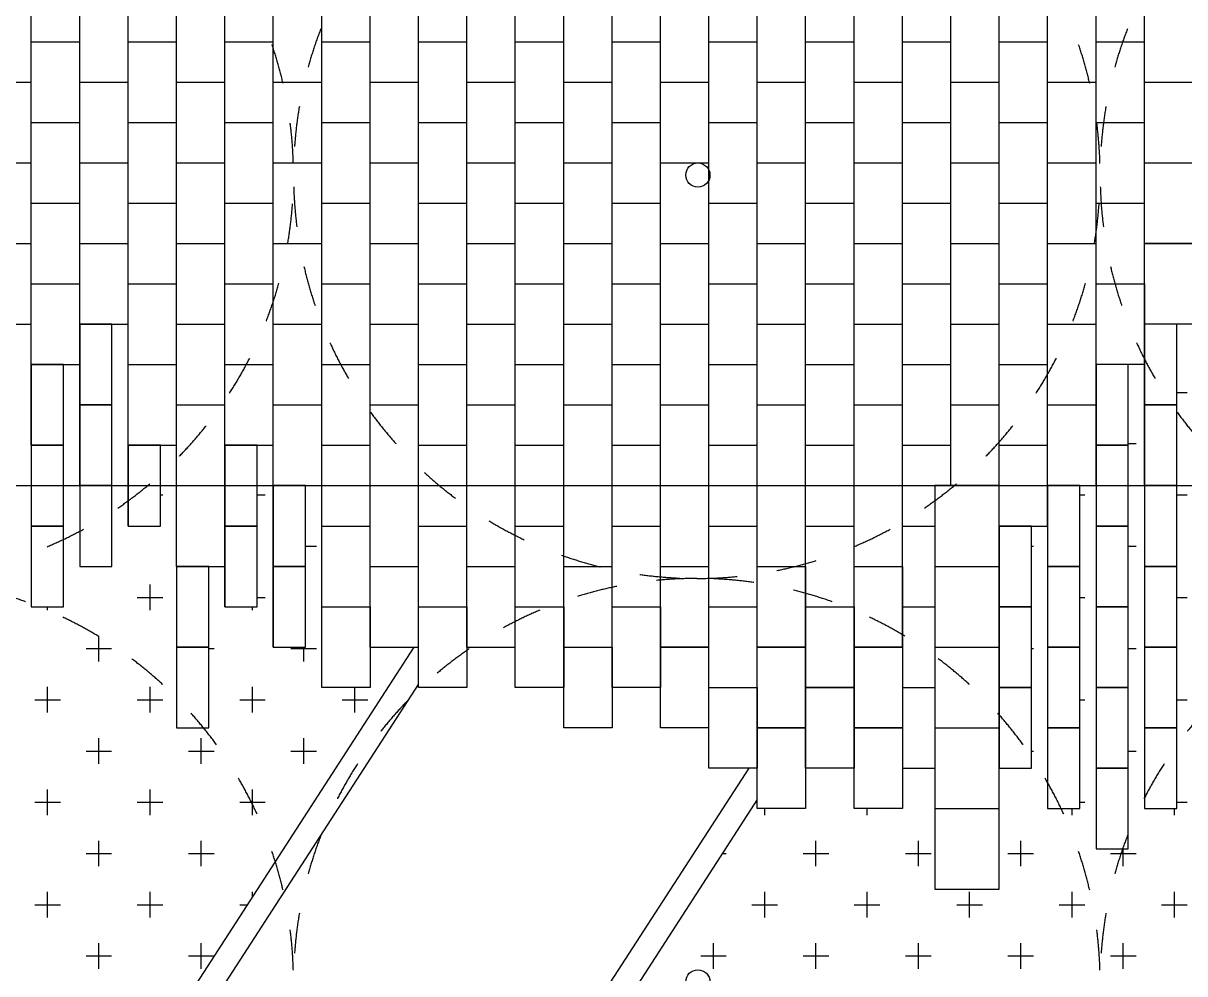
# Model space of a CAD drawing. Header units: millimetres. Extents: x -58335 to 291665, y -66693 to 213307.
# Drawn here: x 189304 to 196504, y 32955 to 38846 of the extents above; entities that cross this region are included whole.
import ezdxf

# ---------------------------------------------------------------- set-up
doc = ezdxf.new("R2010")
doc.units = ezdxf.units.MM
doc.header["$LTSCALE"] = 1000
doc.linetypes.add('X-SITE$0$Dashed', pattern=[10, 5, -5])
for name, color, linetype in [('X-SITE$0$-MY-계획선', 253, 'Continuous'), ('X-SITE$0$-MY-녹지', 254, 'Continuous'), ('X-SITE$0$-MY-보조선', 253, 'Continuous'), ('X-SITE$0$-MY-포장선', 254, 'Continuous')]:
    doc.layers.add(name, color=color, linetype=linetype)
doc.layers.add('X-SITE$0$1. 지열-천공', color=1, linetype='Continuous', plot=False)
doc.layers.add('X-SITE$0$NOPLOT', color=193, linetype='Continuous', plot=False)
pattern_1 = [(0, (-29382.5, 14650.24), (317.5, 317.5), [158.75, -476.25]), (90, (-29303.13, 14570.87), (-317.5, 317.5), [158.75, -476.25])]

# ---------------------------------------------------------------- blocks, each defined once
blk = doc.blocks.new('X-SITE$0$A$C79eb7408')
blk.add_lwpolyline([(-150, 0), (150, 0), (150, 500), (-150, 500)], close=True)
blk = doc.blocks.new('X-SITE$0$A$Cf6841d34')
blk.add_lwpolyline([(100, 0), (-100, 0), (-100, 500), (100, 500)], close=True)
blk = doc.blocks.new('X-SITE$0$240910_L-1F')
at = {"layer": 'X-SITE$0$-MY-녹지'}
h = blk.add_hatch(dxfattribs=at)
h.set_pattern_fill('CROSS', color=256, scale=50, style=2)
h.set_pattern_definition(pattern_1)
h.paths.add_polyline_path([(161371.1, 50880.3), (161371.1, 49880.3), (161171.1, 49880.3), (161171.1, 50130.3), (161071.1, 50130.3), (161071.1, 49130.3), (160871.1, 49130.3), (160871.1, 50880.3), (160771.1, 50880.3), (160771.1, 50380.3), (160571.1, 50380.3), (160571.1, 51630.3), (160471.1, 51630.3), (160471.1, 50130.3), (160271.1, 50130.3), (160271.1, 51380.3), (160171.1, 51380.3), (160171.1, 49880.3), (159971.1, 49880.3), (159971.1, 51630.3), (159871.1, 51630.3), (159871.1, 49130.3), (159671.1, 49130.3), (159671.1, 51380.3), (159571.1, 51380.3), (159571.1, 48880.3), (159371.1, 48880.3), (159371.1, 50630.3), (159271.1, 50630.3), (159271.1, 49630.3), (159071.1, 49630.3), (159071.1, 51380.3), (158971.1, 51380.3), (158971.1, 49380.3), (158771.1, 49380.3), (158771.1, 51130.3), (158671.1, 51130.3), (158671.1, 49630.3), (158471.1, 49630.3), (158471.1, 51380.3), (158371.1, 51380.3), (158371.1, 49880.3), (158171.1, 49880.3), (158171.1, 51630.3), (158071.1, 51630.3), (158071.1, 49130.3), (157871.1, 49130.3), (157871.1, 51380.3), (157771.1, 51380.3), (157771.1, 49880.3), (157571.1, 49880.3), (157571.1, 51130.3), (157471.1, 51130.3), (157471.1, 49630.3), (157271.1, 49630.3), (157271.1, 51880.3), (157171.1, 51880.3), (157171.1, 49880.3), (156971.1, 49880.3), (156971.1, 51130.3), (156871.1, 51130.3), (156871.1, 50130.3), (156671.1, 50130.3), (156671.1, 51380.3), (156571.1, 51380.3), (156571.1, 49880.3), (156371.1, 49880.3), (156371.1, 51130.3), (156271.1, 51130.3), (156271.1, 49630.3), (156071.1, 49630.3), (156071.1, 43155.3), (158150.9, 43155.3), (162071.1, 49209.9), (162071.1, 49380.3), (161771.1, 49380.3), (161771.1, 50630.3), (161671.1, 50630.3), (161671.1, 49630.3), (161471.1, 49630.3), (161471.1, 50880.3)])
h = blk.add_hatch(dxfattribs=at)
h.set_pattern_fill('CROSS', color=256, scale=50, style=2)
h.set_pattern_definition(pattern_1)
h.paths.add_polyline_path([(161371.1, 50880.3), (161371.1, 49880.3), (161171.1, 49880.3), (161171.1, 50130.3), (161071.1, 50130.3), (161071.1, 49130.3), (160871.1, 49130.3), (160871.1, 50880.3), (160771.1, 50880.3), (160771.1, 50380.3), (160571.1, 50380.3), (160571.1, 51630.3), (160471.1, 51630.3), (160471.1, 50130.3), (160271.1, 50130.3), (160271.1, 51380.3), (160171.1, 51380.3), (160171.1, 49880.3), (159971.1, 49880.3), (159971.1, 51630.3), (159871.1, 51630.3), (159871.1, 49130.3), (159671.1, 49130.3), (159671.1, 51380.3), (159571.1, 51380.3), (159571.1, 48880.3), (159371.1, 48880.3), (159371.1, 50630.3), (159271.1, 50630.3), (159271.1, 49630.3), (159071.1, 49630.3), (159071.1, 51380.3), (158971.1, 51380.3), (158971.1, 49380.3), (158771.1, 49380.3), (158771.1, 51130.3), (158671.1, 51130.3), (158671.1, 49630.3), (158471.1, 49630.3), (158471.1, 51380.3), (158371.1, 51380.3), (158371.1, 49880.3), (158171.1, 49880.3), (158171.1, 51630.3), (158071.1, 51630.3), (158071.1, 49130.3), (157871.1, 49130.3), (157871.1, 51380.3), (157771.1, 51380.3), (157771.1, 49880.3), (157571.1, 49880.3), (157571.1, 51130.3), (157471.1, 51130.3), (157471.1, 49630.3), (157271.1, 49630.3), (157271.1, 51880.3), (157171.1, 51880.3), (157171.1, 49880.3), (156971.1, 49880.3), (156971.1, 51130.3), (156871.1, 51130.3), (156871.1, 50130.3), (156671.1, 50130.3), (156671.1, 51380.3), (156571.1, 51380.3), (156571.1, 49880.3), (156371.1, 49880.3), (156371.1, 51130.3), (156271.1, 51130.3), (156271.1, 49630.3), (156071.1, 49630.3), (156071.1, 43155.3), (158150.9, 43155.3), (162071.1, 49209.9), (162071.1, 49380.3), (161771.1, 49380.3), (161771.1, 50630.3), (161671.1, 50630.3), (161671.1, 49630.3), (161471.1, 49630.3), (161471.1, 50880.3)])
h = blk.add_hatch(dxfattribs=at)
h.set_pattern_fill('CROSS', color=256, scale=50, style=2)
h.set_pattern_definition(pattern_1)
h.paths.add_polyline_path([(165971.1, 48130.3), (165871.1, 48130.3), (165871.1, 43155.3), (172500, 43155.3), (172500, 49130.3), (172271.1, 49130.3), (172271.1, 50380.3), (172171.1, 50380.3), (172171.1, 49380.3), (171971.1, 49380.3), (171971.1, 50630.3), (171871.1, 50630.3), (171871.1, 49630.3), (171671.1, 49630.3), (171671.1, 50880.3), (171571.1, 50880.3), (171571.1, 48880.3), (171371.1, 48880.3), (171371.1, 51130.3), (171271.1, 51130.3), (171271.1, 48630.3), (171071.1, 48630.3), (171071.1, 50880.3), (170971.1, 50880.3), (170971.1, 48880.3), (170771.1, 48880.3), (170771.1, 51130.3), (170671.1, 51130.3), (170671.1, 49630.3), (170471.1, 49630.3), (170471.1, 50880.3), (170371.1, 50880.3), (170371.1, 47880.3), (170171.1, 47880.3), (170171.1, 50630.3), (170071.1, 50630.3), (170071.1, 47630.3), (169871.1, 47630.3), (169871.1, 50380.3), (169771.1, 50380.3), (169771.1, 48380.3), (169571.1, 48380.3), (169571.1, 50630.3), (169471.1, 50630.3), (169471.1, 48630.3), (169271.1, 48630.3), (169271.1, 50380.3), (169171.1, 50380.3), (169171.1, 48880.3), (168971.1, 48880.3), (168971.1, 50130.3), (168871.1, 50130.3), (168871.1, 48130.3), (168671.1, 48130.3), (168671.1, 50880.3), (168571.1, 50880.3), (168571.1, 48380.3), (168371.1, 48380.3), (168371.1, 51130.3), (168271.1, 51130.3), (168271.1, 49130.3), (168071.1, 49130.3), (168071.1, 51380.3), (167971.1, 51380.3), (167971.1, 48380.3), (167771.1, 48380.3), (167771.1, 51630.3), (167671.1, 51630.3), (167671.1, 48130.3), (167471.1, 48130.3), (167471.1, 51380.3), (167371.1, 51380.3), (167371.1, 49380.3), (167171.1, 49380.3), (167171.1, 51630.3), (167071.1, 51630.3), (167071.1, 48630.3), (166871.1, 48630.3), (166871.1, 51380.3), (166771.1, 51380.3), (166771.1, 48380.3), (166571.1, 48380.3), (166571.1, 50630.3), (166471.1, 50630.3), (166471.1, 48630.3), (166271.1, 48630.3), (166271.1, 50380.3), (166171.1, 50380.3), (166171.1, 48880.3), (165971.1, 48880.3)])
h = blk.add_hatch(dxfattribs=at)
h.set_pattern_fill('CROSS', color=256, scale=50, style=2)
h.set_pattern_definition(pattern_1)
h.paths.add_polyline_path([(165971.1, 48130.3), (165871.1, 48130.3), (165871.1, 43155.3), (172500, 43155.3), (172500, 49130.3), (172271.1, 49130.3), (172271.1, 50380.3), (172171.1, 50380.3), (172171.1, 49380.3), (171971.1, 49380.3), (171971.1, 50630.3), (171871.1, 50630.3), (171871.1, 49630.3), (171671.1, 49630.3), (171671.1, 50880.3), (171571.1, 50880.3), (171571.1, 48880.3), (171371.1, 48880.3), (171371.1, 51130.3), (171271.1, 51130.3), (171271.1, 48630.3), (171071.1, 48630.3), (171071.1, 50880.3), (170971.1, 50880.3), (170971.1, 48880.3), (170771.1, 48880.3), (170771.1, 51130.3), (170671.1, 51130.3), (170671.1, 49630.3), (170471.1, 49630.3), (170471.1, 50880.3), (170371.1, 50880.3), (170371.1, 47880.3), (170171.1, 47880.3), (170171.1, 50630.3), (170071.1, 50630.3), (170071.1, 47630.3), (169871.1, 47630.3), (169871.1, 50380.3), (169771.1, 50380.3), (169771.1, 48380.3), (169571.1, 48380.3), (169571.1, 50630.3), (169471.1, 50630.3), (169471.1, 48630.3), (169271.1, 48630.3), (169271.1, 50380.3), (169171.1, 50380.3), (169171.1, 48880.3), (168971.1, 48880.3), (168971.1, 50130.3), (168871.1, 50130.3), (168871.1, 48130.3), (168671.1, 48130.3), (168671.1, 50880.3), (168571.1, 50880.3), (168571.1, 48380.3), (168371.1, 48380.3), (168371.1, 51130.3), (168271.1, 51130.3), (168271.1, 49130.3), (168071.1, 49130.3), (168071.1, 51380.3), (167971.1, 51380.3), (167971.1, 48380.3), (167771.1, 48380.3), (167771.1, 51630.3), (167671.1, 51630.3), (167671.1, 48130.3), (167471.1, 48130.3), (167471.1, 51380.3), (167371.1, 51380.3), (167371.1, 49380.3), (167171.1, 49380.3), (167171.1, 51630.3), (167071.1, 51630.3), (167071.1, 48630.3), (166871.1, 48630.3), (166871.1, 51380.3), (166771.1, 51380.3), (166771.1, 48380.3), (166571.1, 48380.3), (166571.1, 50630.3), (166471.1, 50630.3), (166471.1, 48630.3), (166271.1, 48630.3), (166271.1, 50380.3), (166171.1, 50380.3), (166171.1, 48880.3), (165971.1, 48880.3)])
h = blk.add_hatch(dxfattribs=at)
h.set_pattern_fill('CROSS', color=256, scale=50, style=2)
h.set_pattern_definition(pattern_1)
h.paths.add_polyline_path([(164273.9, 48380.3), (160890.9, 43155.3), (165871.1, 43155.3), (165871.1, 48130.3), (165571.1, 48130.3), (165571.1, 48880.3), (165371.1, 48880.3), (165371.1, 48630.3), (165071.1, 48630.3), (165071.1, 48880.3), (164771.1, 48880.3), (164771.1, 48630.3), (164471.1, 48630.3), (164471.1, 48684.8)])
h = blk.add_hatch(dxfattribs=at)
h.set_pattern_fill('CROSS', color=256, scale=50, style=2)
h.set_pattern_definition(pattern_1)
h.paths.add_polyline_path([(164273.9, 48380.3), (160890.9, 43155.3), (165871.1, 43155.3), (165871.1, 48130.3), (165571.1, 48130.3), (165571.1, 48880.3), (165371.1, 48880.3), (165371.1, 48630.3), (165071.1, 48630.3), (165071.1, 48880.3), (164771.1, 48880.3), (164771.1, 48630.3), (164471.1, 48630.3), (164471.1, 48684.8)])
at = {"layer": 'X-SITE$0$-MY-계획선'}
for p, q in [((154300, 36931.4), (162371.1, 49397.3)), ((154300, 36931.4), (162371.1, 49397.3)), ((164418.9, 48880.3), (157090.8, 37561.9)), ((164418.9, 48880.3), (157090.8, 37561.9))]:
    blk.add_line(p, q, dxfattribs=at)
blk.add_lwpolyline([(165971.1, 50630.3), (165571.1, 50630.3), (165571.1, 48130.3), (165971.1, 48130.3)], close=True, dxfattribs=at)
blk.add_lwpolyline([(165971.1, 50630.3), (165571.1, 50630.3), (165571.1, 48130.3), (165971.1, 48130.3)], close=True, dxfattribs=at)
at = {"layer": 'X-SITE$0$-MY-보조선'}
for p, q in [((162343.2, 49630.3), (157177.7, 41652.1)), ((162343.2, 49630.3), (157177.7, 41652.1)), ((164471.1, 48684.8), (157216.7, 37480.4)), ((164471.1, 48684.8), (157216.7, 37480.4))]:
    blk.add_line(p, q, dxfattribs=at)
at = {"layer": 'X-SITE$0$-MY-포장선'}
for p, q in [((166871.1, 50630.3), (166871.1, 59630.3)), ((166871.1, 50630.3), (166871.1, 59630.3)), ((165071.1, 49630.3), (165071.1, 59130.3)), ((165071.1, 49630.3), (165071.1, 59130.3)), ((165371.1, 49630.3), (165371.1, 59130.3)), ((165371.1, 49630.3), (165371.1, 59130.3)), ((165671.1, 50630.3), (165671.1, 58880.3)), ((165671.1, 50630.3), (165671.1, 58880.3)), ((165971.1, 50130.3), (165971.1, 58880.3)), ((165971.1, 50130.3), (165971.1, 58880.3)), ((166271.1, 50380.3), (166271.1, 58880.3)), ((166271.1, 50380.3), (166271.1, 58880.3)), ((166571.1, 50630.3), (166571.1, 58880.3)), ((166571.1, 50630.3), (166571.1, 58880.3)), ((159971.1, 50880.3), (159971.1, 58380.3)), ((159971.1, 50880.3), (159971.1, 58380.3)), ((160271.1, 50630.3), (160271.1, 58380.3)), ((160271.1, 50630.3), (160271.1, 58380.3)), ((160571.1, 50380.3), (160571.1, 58380.3)), ((160571.1, 50380.3), (160571.1, 58380.3)), ((160871.1, 50130.3), (160871.1, 58380.3)), ((160871.1, 50130.3), (160871.1, 58380.3)), ((161171.1, 49880.3), (161171.1, 58380.3)), ((161171.1, 49880.3), (161171.1, 58380.3)), ((161471.1, 49630.3), (161471.1, 58380.3)), ((161471.1, 49630.3), (161471.1, 58380.3)), ((161771.1, 49380.3), (161771.1, 58380.3)), ((161771.1, 49380.3), (161771.1, 58380.3)), ((162071.1, 49630.3), (162071.1, 58380.3)), ((162071.1, 49630.3), (162071.1, 58380.3)), ((162371.1, 49630.3), (162371.1, 58380.3)), ((162371.1, 49630.3), (162371.1, 58380.3)), ((162671.1, 49630.3), (162671.1, 58380.3)), ((162671.1, 49630.3), (162671.1, 58380.3)), ((162971.1, 49630.3), (162971.1, 58380.3)), ((162971.1, 49630.3), (162971.1, 58380.3)), ((163271.1, 49630.3), (163271.1, 58380.3)), ((163271.1, 49630.3), (163271.1, 58380.3)), ((163571.1, 49630.3), (163571.1, 58380.3)), ((163571.1, 49630.3), (163571.1, 58380.3)), ((163871.1, 49630.3), (163871.1, 58380.3)), ((163871.1, 49630.3), (163871.1, 58380.3)), ((164171.1, 48880.3), (164171.1, 58380.3)), ((164171.1, 48880.3), (164171.1, 58380.3)), ((164471.1, 49630.3), (164471.1, 58380.3)), ((164471.1, 49630.3), (164471.1, 58380.3)), ((164771.1, 49630.3), (164771.1, 58380.3)), ((164771.1, 49630.3), (164771.1, 58380.3))]:
    blk.add_line(p, q, dxfattribs=at)
for points in [[(159971.1, 53380.3), (160271.1, 53380.3)], [(159971.1, 53380.3), (160271.1, 53380.3)], [(160571.1, 53380.3), (160871.1, 53380.3)], [(160571.1, 53380.3), (160871.1, 53380.3)], [(161171.1, 53380.3), (161471.1, 53380.3)], [(161171.1, 53380.3), (161471.1, 53380.3)], [(161771.1, 53380.3), (162071.1, 53380.3)], [(161771.1, 53380.3), (162071.1, 53380.3)], [(162371.1, 53380.3), (162671.1, 53380.3)], [(162371.1, 53380.3), (162671.1, 53380.3)], [(162971.1, 53380.3), (163271.1, 53380.3)], [(162971.1, 53380.3), (163271.1, 53380.3)], [(163571.1, 53380.3), (163871.1, 53380.3)], [(163571.1, 53380.3), (163871.1, 53380.3)], [(164171.1, 53380.3), (164471.1, 53380.3)], [(164171.1, 53380.3), (164471.1, 53380.3)], [(164771.1, 53380.3), (165071.1, 53380.3)], [(164771.1, 53380.3), (165071.1, 53380.3)], [(165371.1, 53380.3), (165671.1, 53380.3)], [(165371.1, 53380.3), (165671.1, 53380.3)], [(165971.1, 53380.3), (166271.1, 53380.3)], [(165971.1, 53380.3), (166271.1, 53380.3)], [(166571.1, 53380.3), (166871.1, 53380.3)], [(166571.1, 53380.3), (166871.1, 53380.3)], [(159671.1, 53130.3), (159971.1, 53130.3)], [(159671.1, 53130.3), (159971.1, 53130.3)], [(160271.1, 53130.3), (160571.1, 53130.3)], [(160271.1, 53130.3), (160571.1, 53130.3)], [(160871.1, 53130.3), (161171.1, 53130.3)], [(160871.1, 53130.3), (161171.1, 53130.3)], [(161471.1, 53130.3), (161771.1, 53130.3)], [(161471.1, 53130.3), (161771.1, 53130.3)], [(162071.1, 53130.3), (162371.1, 53130.3)], [(162071.1, 53130.3), (162371.1, 53130.3)], [(162671.1, 53130.3), (162971.1, 53130.3)], [(162671.1, 53130.3), (162971.1, 53130.3)], [(163271.1, 53130.3), (163571.1, 53130.3)], [(163271.1, 53130.3), (163571.1, 53130.3)], [(163871.1, 53130.3), (164171.1, 53130.3)], [(163871.1, 53130.3), (164171.1, 53130.3)], [(164471.1, 53130.3), (164771.1, 53130.3)], [(164471.1, 53130.3), (164771.1, 53130.3)], [(165071.1, 53130.3), (165371.1, 53130.3)], [(165071.1, 53130.3), (165371.1, 53130.3)], [(165671.1, 53130.3), (165971.1, 53130.3)], [(165671.1, 53130.3), (165971.1, 53130.3)], [(166271.1, 53130.3), (166571.1, 53130.3)], [(166271.1, 53130.3), (166571.1, 53130.3)], [(166871.1, 53130.3), (167171.1, 53130.3)], [(166871.1, 53130.3), (167171.1, 53130.3)], [(159971.1, 52880.3), (160271.1, 52880.3)], [(159971.1, 52880.3), (160271.1, 52880.3)], [(160571.1, 52880.3), (160871.1, 52880.3)], [(160571.1, 52880.3), (160871.1, 52880.3)], [(161171.1, 52880.3), (161471.1, 52880.3)], [(161171.1, 52880.3), (161471.1, 52880.3)], [(161771.1, 52880.3), (162071.1, 52880.3)], [(161771.1, 52880.3), (162071.1, 52880.3)], [(162371.1, 52880.3), (162671.1, 52880.3)], [(162371.1, 52880.3), (162671.1, 52880.3)], [(162971.1, 52880.3), (163271.1, 52880.3)], [(162971.1, 52880.3), (163271.1, 52880.3)], [(163571.1, 52880.3), (163871.1, 52880.3)], [(163571.1, 52880.3), (163871.1, 52880.3)], [(164171.1, 52880.3), (164471.1, 52880.3)], [(164171.1, 52880.3), (164471.1, 52880.3)], [(164771.1, 52880.3), (165071.1, 52880.3)], [(164771.1, 52880.3), (165071.1, 52880.3)], [(165371.1, 52880.3), (165671.1, 52880.3)], [(165371.1, 52880.3), (165671.1, 52880.3)], [(165971.1, 52880.3), (166271.1, 52880.3)], [(165971.1, 52880.3), (166271.1, 52880.3)], [(166571.1, 52880.3), (166871.1, 52880.3)], [(166571.1, 52880.3), (166871.1, 52880.3)], [(159671.1, 52630.3), (159971.1, 52630.3)], [(159671.1, 52630.3), (159971.1, 52630.3)], [(160271.1, 52630.3), (160571.1, 52630.3)], [(160271.1, 52630.3), (160571.1, 52630.3)], [(160871.1, 52630.3), (161171.1, 52630.3)], [(160871.1, 52630.3), (161171.1, 52630.3)], [(161471.1, 52630.3), (161771.1, 52630.3)], [(161471.1, 52630.3), (161771.1, 52630.3)], [(162071.1, 52630.3), (162371.1, 52630.3)], [(162071.1, 52630.3), (162371.1, 52630.3)], [(162671.1, 52630.3), (162971.1, 52630.3)], [(162671.1, 52630.3), (162971.1, 52630.3)], [(163271.1, 52630.3), (163571.1, 52630.3)], [(163271.1, 52630.3), (163571.1, 52630.3)], [(163871.1, 52630.3), (164171.1, 52630.3)], [(163871.1, 52630.3), (164171.1, 52630.3)], [(164471.1, 52630.3), (164771.1, 52630.3)], [(164471.1, 52630.3), (164771.1, 52630.3)], [(165071.1, 52630.3), (165371.1, 52630.3)], [(165071.1, 52630.3), (165371.1, 52630.3)], [(165671.1, 52630.3), (165971.1, 52630.3)], [(165671.1, 52630.3), (165971.1, 52630.3)], [(166271.1, 52630.3), (166571.1, 52630.3)], [(166271.1, 52630.3), (166571.1, 52630.3)], [(159971.1, 52380.3), (160271.1, 52380.3)], [(159971.1, 52380.3), (160271.1, 52380.3)], [(160571.1, 52380.3), (160871.1, 52380.3)], [(160571.1, 52380.3), (160871.1, 52380.3)], [(161171.1, 52380.3), (161471.1, 52380.3)], [(161171.1, 52380.3), (161471.1, 52380.3)], [(161771.1, 52380.3), (162071.1, 52380.3)], [(161771.1, 52380.3), (162071.1, 52380.3)], [(162371.1, 52380.3), (162671.1, 52380.3)], [(162371.1, 52380.3), (162671.1, 52380.3)], [(162971.1, 52380.3), (163271.1, 52380.3)], [(162971.1, 52380.3), (163271.1, 52380.3)], [(163571.1, 52380.3), (163871.1, 52380.3)], [(163571.1, 52380.3), (163871.1, 52380.3)], [(164171.1, 52380.3), (164471.1, 52380.3)], [(164171.1, 52380.3), (164471.1, 52380.3)], [(164771.1, 52380.3), (165071.1, 52380.3)], [(164771.1, 52380.3), (165071.1, 52380.3)], [(165371.1, 52380.3), (165671.1, 52380.3)], [(165371.1, 52380.3), (165671.1, 52380.3)], [(165971.1, 52380.3), (166271.1, 52380.3)], [(165971.1, 52380.3), (166271.1, 52380.3)], [(166571.1, 52380.3), (166871.1, 52380.3)], [(166571.1, 52380.3), (166871.1, 52380.3)], [(159671.1, 52130.3), (159971.1, 52130.3)], [(159671.1, 52130.3), (159971.1, 52130.3)], [(160271.1, 52130.3), (160571.1, 52130.3)], [(160271.1, 52130.3), (160571.1, 52130.3)], [(160871.1, 52130.3), (161171.1, 52130.3)], [(160871.1, 52130.3), (161171.1, 52130.3)], [(161471.1, 52130.3), (161771.1, 52130.3)], [(161471.1, 52130.3), (161771.1, 52130.3)], [(162071.1, 52130.3), (162371.1, 52130.3)], [(162071.1, 52130.3), (162371.1, 52130.3)], [(162671.1, 52130.3), (162971.1, 52130.3)], [(162671.1, 52130.3), (162971.1, 52130.3)], [(163271.1, 52130.3), (163571.1, 52130.3)], [(163271.1, 52130.3), (163571.1, 52130.3)], [(163871.1, 52130.3), (164171.1, 52130.3)], [(163871.1, 52130.3), (164171.1, 52130.3)], [(164471.1, 52130.3), (164771.1, 52130.3)], [(164471.1, 52130.3), (164771.1, 52130.3)], [(165071.1, 52130.3), (165371.1, 52130.3)], [(165071.1, 52130.3), (165371.1, 52130.3)], [(165671.1, 52130.3), (165971.1, 52130.3)], [(165671.1, 52130.3), (165971.1, 52130.3)], [(166271.1, 52130.3), (166571.1, 52130.3)], [(166271.1, 52130.3), (166571.1, 52130.3)], [(159971.1, 51880.3), (160271.1, 51880.3)], [(159971.1, 51880.3), (160271.1, 51880.3)], [(160571.1, 51880.3), (160871.1, 51880.3)], [(160571.1, 51880.3), (160871.1, 51880.3)], [(161171.1, 51880.3), (161471.1, 51880.3)], [(161171.1, 51880.3), (161471.1, 51880.3)], [(161771.1, 51880.3), (162071.1, 51880.3)], [(161771.1, 51880.3), (162071.1, 51880.3)], [(162371.1, 51880.3), (162671.1, 51880.3)], [(162371.1, 51880.3), (162671.1, 51880.3)], [(162971.1, 51880.3), (163271.1, 51880.3)], [(162971.1, 51880.3), (163271.1, 51880.3)], [(163571.1, 51880.3), (163871.1, 51880.3)], [(163571.1, 51880.3), (163871.1, 51880.3)], [(164171.1, 51880.3), (164471.1, 51880.3)], [(164171.1, 51880.3), (164471.1, 51880.3)], [(164771.1, 51880.3), (165071.1, 51880.3)], [(164771.1, 51880.3), (165071.1, 51880.3)], [(165371.1, 51880.3), (165671.1, 51880.3)], [(165371.1, 51880.3), (165671.1, 51880.3)], [(165971.1, 51880.3), (166271.1, 51880.3)], [(165971.1, 51880.3), (166271.1, 51880.3)], [(166571.1, 51880.3), (166871.1, 51880.3)], [(166571.1, 51880.3), (166871.1, 51880.3)], [(159671.1, 51630.3), (159971.1, 51630.3)], [(159671.1, 51630.3), (159971.1, 51630.3)], [(160271.1, 51630.3), (160571.1, 51630.3)], [(160271.1, 51630.3), (160571.1, 51630.3)], [(160871.1, 51630.3), (161171.1, 51630.3)], [(160871.1, 51630.3), (161171.1, 51630.3)], [(161471.1, 51630.3), (161771.1, 51630.3)], [(161471.1, 51630.3), (161771.1, 51630.3)], [(162071.1, 51630.3), (162371.1, 51630.3)], [(162071.1, 51630.3), (162371.1, 51630.3)], [(162671.1, 51630.3), (162971.1, 51630.3)], [(162671.1, 51630.3), (162971.1, 51630.3)], [(163271.1, 51630.3), (163571.1, 51630.3)], [(163271.1, 51630.3), (163571.1, 51630.3)], [(163871.1, 51630.3), (164171.1, 51630.3)], [(163871.1, 51630.3), (164171.1, 51630.3)], [(164471.1, 51630.3), (164771.1, 51630.3)], [(164471.1, 51630.3), (164771.1, 51630.3)], [(165071.1, 51630.3), (165371.1, 51630.3)], [(165071.1, 51630.3), (165371.1, 51630.3)], [(165671.1, 51630.3), (165971.1, 51630.3)], [(165671.1, 51630.3), (165971.1, 51630.3)], [(166271.1, 51630.3), (166571.1, 51630.3)], [(166271.1, 51630.3), (166571.1, 51630.3)], [(159971.1, 51380.3), (160271.1, 51380.3)], [(159971.1, 51380.3), (160271.1, 51380.3)], [(160571.1, 51380.3), (160871.1, 51380.3)], [(160571.1, 51380.3), (160871.1, 51380.3)], [(161171.1, 51380.3), (161471.1, 51380.3)], [(161171.1, 51380.3), (161471.1, 51380.3)], [(161771.1, 51380.3), (162071.1, 51380.3)], [(161771.1, 51380.3), (162071.1, 51380.3)], [(162371.1, 51380.3), (162671.1, 51380.3)], [(162371.1, 51380.3), (162671.1, 51380.3)], [(162971.1, 51380.3), (163271.1, 51380.3)], [(162971.1, 51380.3), (163271.1, 51380.3)], [(163571.1, 51380.3), (163871.1, 51380.3)], [(163571.1, 51380.3), (163871.1, 51380.3)], [(164171.1, 51380.3), (164471.1, 51380.3)], [(164171.1, 51380.3), (164471.1, 51380.3)], [(164771.1, 51380.3), (165071.1, 51380.3)], [(164771.1, 51380.3), (165071.1, 51380.3)], [(165371.1, 51380.3), (165671.1, 51380.3)], [(165371.1, 51380.3), (165671.1, 51380.3)], [(165971.1, 51380.3), (166271.1, 51380.3)], [(165971.1, 51380.3), (166271.1, 51380.3)], [(160871.1, 51130.3), (161171.1, 51130.3)], [(160871.1, 51130.3), (161171.1, 51130.3)], [(161471.1, 51130.3), (161771.1, 51130.3)], [(161471.1, 51130.3), (161771.1, 51130.3)], [(162071.1, 51130.3), (162371.1, 51130.3)], [(162071.1, 51130.3), (162371.1, 51130.3)], [(162671.1, 51130.3), (162971.1, 51130.3)], [(162671.1, 51130.3), (162971.1, 51130.3)], [(163271.1, 51130.3), (163571.1, 51130.3)], [(163271.1, 51130.3), (163571.1, 51130.3)], [(163871.1, 51130.3), (164171.1, 51130.3)], [(163871.1, 51130.3), (164171.1, 51130.3)], [(164471.1, 51130.3), (164771.1, 51130.3)], [(164471.1, 51130.3), (164771.1, 51130.3)], [(165071.1, 51130.3), (165371.1, 51130.3)], [(165071.1, 51130.3), (165371.1, 51130.3)], [(165671.1, 51130.3), (165971.1, 51130.3)], [(165671.1, 51130.3), (165971.1, 51130.3)], [(166271.1, 51130.3), (166571.1, 51130.3)], [(166271.1, 51130.3), (166571.1, 51130.3)], [(160571.1, 50880.3), (160871.1, 50880.3)], [(160571.1, 50880.3), (160871.1, 50880.3)], [(161171.1, 50880.3), (161471.1, 50880.3)], [(161171.1, 50880.3), (161471.1, 50880.3)], [(161771.1, 50880.3), (162071.1, 50880.3)], [(161771.1, 50880.3), (162071.1, 50880.3)], [(162371.1, 50880.3), (162671.1, 50880.3)], [(162371.1, 50880.3), (162671.1, 50880.3)], [(162971.1, 50880.3), (163271.1, 50880.3)], [(162971.1, 50880.3), (163271.1, 50880.3)], [(163571.1, 50880.3), (163871.1, 50880.3)], [(163571.1, 50880.3), (163871.1, 50880.3)], [(164171.1, 50880.3), (164471.1, 50880.3)], [(164171.1, 50880.3), (164471.1, 50880.3)], [(164771.1, 50880.3), (165071.1, 50880.3)], [(164771.1, 50880.3), (165071.1, 50880.3)], [(165371.1, 50880.3), (165671.1, 50880.3)], [(165371.1, 50880.3), (165671.1, 50880.3)], [(165971.1, 50880.3), (166271.1, 50880.3)], [(165971.1, 50880.3), (166271.1, 50880.3)], [(160871.1, 50630.3), (161171.1, 50630.3)], [(160871.1, 50630.3), (161171.1, 50630.3)], [(161471.1, 50630.3), (161771.1, 50630.3)], [(161471.1, 50630.3), (161771.1, 50630.3)], [(162071.1, 50630.3), (162371.1, 50630.3)], [(162071.1, 50630.3), (162371.1, 50630.3)], [(162671.1, 50630.3), (162971.1, 50630.3)], [(162671.1, 50630.3), (162971.1, 50630.3)], [(163271.1, 50630.3), (163571.1, 50630.3)], [(163271.1, 50630.3), (163571.1, 50630.3)], [(163871.1, 50630.3), (164171.1, 50630.3)], [(163871.1, 50630.3), (164171.1, 50630.3)], [(164471.1, 50630.3), (164771.1, 50630.3)], [(164471.1, 50630.3), (164771.1, 50630.3)], [(165071.1, 50630.3), (165371.1, 50630.3)], [(165071.1, 50630.3), (165371.1, 50630.3)], [(165671.1, 50630.3), (165971.1, 50630.3)], [(165671.1, 50630.3), (165971.1, 50630.3)], [(166271.1, 50630.3), (166571.1, 50630.3)], [(166271.1, 50630.3), (166571.1, 50630.3)], [(161771.1, 50380.3), (162071.1, 50380.3)], [(161771.1, 50380.3), (162071.1, 50380.3)], [(162371.1, 50380.3), (162671.1, 50380.3)], [(162371.1, 50380.3), (162671.1, 50380.3)], [(162971.1, 50380.3), (163271.1, 50380.3)], [(162971.1, 50380.3), (163271.1, 50380.3)], [(163571.1, 50380.3), (163871.1, 50380.3)], [(163571.1, 50380.3), (163871.1, 50380.3)], [(164171.1, 50380.3), (164471.1, 50380.3)], [(164171.1, 50380.3), (164471.1, 50380.3)], [(164771.1, 50380.3), (165071.1, 50380.3)], [(164771.1, 50380.3), (165071.1, 50380.3)], [(165371.1, 50380.3), (165571.1, 50380.3)], [(165371.1, 50380.3), (165571.1, 50380.3)], [(165971.1, 50380.3), (166271.1, 50380.3)], [(165971.1, 50380.3), (166271.1, 50380.3)], [(160871.1, 50130.3), (161171.1, 50130.3)], [(160871.1, 50130.3), (161171.1, 50130.3)], [(162071.1, 50130.3), (162371.1, 50130.3)], [(162071.1, 50130.3), (162371.1, 50130.3)], [(162671.1, 50130.3), (162971.1, 50130.3)], [(162671.1, 50130.3), (162971.1, 50130.3)], [(163271.1, 50130.3), (163571.1, 50130.3)], [(163271.1, 50130.3), (163571.1, 50130.3)], [(163871.1, 50130.3), (164171.1, 50130.3)], [(164171.1, 49630.3), (163871.1, 49630.3), (163871.1, 50130.3), (164171.1, 50130.3)], [(163871.1, 50130.3), (164171.1, 50130.3)], [(164171.1, 49630.3), (163871.1, 49630.3), (163871.1, 50130.3), (164171.1, 50130.3)], [(164471.1, 50130.3), (164771.1, 50130.3)], [(164471.1, 50130.3), (164771.1, 50130.3)], [(165071.1, 50130.3), (165371.1, 50130.3)], [(165071.1, 50130.3), (165371.1, 50130.3)], [(165571.1, 50130.3), (165971.1, 50130.3)], [(165571.1, 50130.3), (165971.1, 50130.3)], [(165671.1, 50130.3), (165971.1, 50130.3)], [(165671.1, 50130.3), (165971.1, 50130.3)], [(161771.1, 49880.3), (162071.1, 49880.3)], [(161771.1, 49880.3), (162071.1, 49880.3)], [(162371.1, 49880.3), (162671.1, 49880.3)], [(162371.1, 49880.3), (162671.1, 49880.3)], [(162971.1, 49880.3), (163271.1, 49880.3)], [(162971.1, 49880.3), (163271.1, 49880.3)], [(163571.1, 49880.3), (163871.1, 49880.3)], [(163571.1, 49880.3), (163871.1, 49880.3)], [(164171.1, 49880.3), (164471.1, 49880.3)], [(164171.1, 49880.3), (164471.1, 49880.3)], [(164771.1, 49880.3), (165071.1, 49880.3)], [(164771.1, 49880.3), (165071.1, 49880.3)], [(165371.1, 49880.3), (165571.1, 49880.3)], [(165371.1, 49880.3), (165571.1, 49880.3)], [(165371.1, 49880.3), (165571.1, 49880.3)], [(165371.1, 49880.3), (165571.1, 49880.3)], [(162071.1, 49630.3), (162371.1, 49630.3)], [(162071.1, 49630.3), (162371.1, 49630.3)], [(162671.1, 49630.3), (162971.1, 49630.3)], [(162671.1, 49630.3), (162971.1, 49630.3)], [(163271.1, 49630.3), (163571.1, 49630.3)], [(163271.1, 49630.3), (163571.1, 49630.3)], [(164171.1, 49130.3), (163871.1, 49130.3), (163871.1, 49630.3), (164171.1, 49630.3)], [(164171.1, 49130.3), (163871.1, 49130.3), (163871.1, 49630.3), (164171.1, 49630.3)], [(165571.1, 49630.3), (165971.1, 49630.3)], [(165571.1, 49630.3), (165971.1, 49630.3)], [(164171.1, 49380.3), (164471.1, 49380.3)], [(164171.1, 49380.3), (164471.1, 49380.3)], [(165371.1, 49380.3), (165571.1, 49380.3)], [(165371.1, 49380.3), (165571.1, 49380.3)], [(165571.1, 49130.3), (165971.1, 49130.3)], [(165571.1, 49130.3), (165971.1, 49130.3)], [(165371.1, 48880.3), (165571.1, 48880.3)], [(165371.1, 48880.3), (165571.1, 48880.3)], [(165571.1, 48630.3), (165971.1, 48630.3)], [(165571.1, 48630.3), (165971.1, 48630.3)]]:
    blk.add_lwpolyline(points, dxfattribs=at)
at = {"layer": 'X-SITE$0$NOPLOT'}
blk.add_line((152371.1, 50630.3), (175500, 50630.3), dxfattribs=at)
blk.add_line((152371.1, 50630.3), (175500, 50630.3), dxfattribs=at)
at = {"layer": 'X-SITE$0$-MY-포장선', "xscale": -1, "rotation": 180}
for name, p in [('X-SITE$0$A$C79eb7408', (167021.1, 52630.3)), ('X-SITE$0$A$C79eb7408', (167021.1, 52630.3)), ('X-SITE$0$A$C79eb7408', (167021.1, 52130.3)), ('X-SITE$0$A$C79eb7408', (167021.1, 52130.3)), ('X-SITE$0$A$C79eb7408', (166721.1, 51880.3)), ('X-SITE$0$A$C79eb7408', (166721.1, 51880.3)), ('X-SITE$0$A$Cf6841d34', (160371.1, 51630.3)), ('X-SITE$0$A$Cf6841d34', (160371.1, 51630.3)), ('X-SITE$0$A$Cf6841d34', (166971.1, 51630.3)), ('X-SITE$0$A$Cf6841d34', (166971.1, 51630.3)), ('X-SITE$0$A$Cf6841d34', (160071.1, 51380.3)), ('X-SITE$0$A$Cf6841d34', (160071.1, 51380.3)), ('X-SITE$0$A$Cf6841d34', (166671.1, 51380.3)), ('X-SITE$0$A$Cf6841d34', (166671.1, 51380.3)), ('X-SITE$0$A$Cf6841d34', (160371.1, 51130.3)), ('X-SITE$0$A$Cf6841d34', (160371.1, 51130.3)), ('X-SITE$0$A$Cf6841d34', (166971.1, 51130.3)), ('X-SITE$0$A$Cf6841d34', (166971.1, 51130.3)), ('X-SITE$0$A$Cf6841d34', (160071.1, 50880.3)), ('X-SITE$0$A$Cf6841d34', (160071.1, 50880.3)), ('X-SITE$0$A$Cf6841d34', (160671.1, 50880.3)), ('X-SITE$0$A$Cf6841d34', (160671.1, 50880.3)), ('X-SITE$0$A$Cf6841d34', (161271.1, 50880.3)), ('X-SITE$0$A$Cf6841d34', (161271.1, 50880.3)), ('X-SITE$0$A$Cf6841d34', (166671.1, 50880.3)), ('X-SITE$0$A$Cf6841d34', (166671.1, 50880.3)), ('X-SITE$0$A$Cf6841d34', (160371.1, 50630.3)), ('X-SITE$0$A$Cf6841d34', (160371.1, 50630.3)), ('X-SITE$0$A$Cf6841d34', (161571.1, 50630.3)), ('X-SITE$0$A$Cf6841d34', (161571.1, 50630.3)), ('X-SITE$0$A$Cf6841d34', (166371.1, 50630.3)), ('X-SITE$0$A$Cf6841d34', (166371.1, 50630.3)), ('X-SITE$0$A$Cf6841d34', (166971.1, 50630.3)), ('X-SITE$0$A$Cf6841d34', (166971.1, 50630.3)), ('X-SITE$0$A$Cf6841d34', (160071.1, 50380.3)), ('X-SITE$0$A$Cf6841d34', (160071.1, 50380.3)), ('X-SITE$0$A$Cf6841d34', (161271.1, 50380.3)), ('X-SITE$0$A$Cf6841d34', (161271.1, 50380.3)), ('X-SITE$0$A$Cf6841d34', (166071.1, 50380.3)), ('X-SITE$0$A$Cf6841d34', (166071.1, 50380.3)), ('X-SITE$0$A$Cf6841d34', (166671.1, 50380.3)), ('X-SITE$0$A$Cf6841d34', (166671.1, 50380.3)), ('X-SITE$0$A$Cf6841d34', (160971.1, 50130.3)), ('X-SITE$0$A$Cf6841d34', (160971.1, 50130.3)), ('X-SITE$0$A$Cf6841d34', (161571.1, 50130.3)), ('X-SITE$0$A$Cf6841d34', (161571.1, 50130.3)), ('X-SITE$0$A$C79eb7408', (164621.1, 50130.3)), ('X-SITE$0$A$C79eb7408', (164621.1, 50130.3)), ('X-SITE$0$A$C79eb7408', (165221.1, 50130.3)), ('X-SITE$0$A$C79eb7408', (165221.1, 50130.3)), ('X-SITE$0$A$Cf6841d34', (166371.1, 50130.3)), ('X-SITE$0$A$Cf6841d34', (166371.1, 50130.3)), ('X-SITE$0$A$Cf6841d34', (166971.1, 50130.3)), ('X-SITE$0$A$Cf6841d34', (166971.1, 50130.3)), ('X-SITE$0$A$C79eb7408', (161921.1, 49880.3)), ('X-SITE$0$A$C79eb7408', (161921.1, 49880.3)), ('X-SITE$0$A$C79eb7408', (162521.1, 49880.3)), ('X-SITE$0$A$C79eb7408', (162521.1, 49880.3)), ('X-SITE$0$A$C79eb7408', (163121.1, 49880.3)), ('X-SITE$0$A$C79eb7408', (163121.1, 49880.3)), ('X-SITE$0$A$C79eb7408', (163721.1, 49880.3)), ('X-SITE$0$A$C79eb7408', (163721.1, 49880.3)), ('X-SITE$0$A$C79eb7408', (164921.1, 49880.3)), ('X-SITE$0$A$C79eb7408', (164921.1, 49880.3)), ('X-SITE$0$A$Cf6841d34', (166071.1, 49880.3)), ('X-SITE$0$A$Cf6841d34', (166071.1, 49880.3)), ('X-SITE$0$A$Cf6841d34', (166671.1, 49880.3)), ('X-SITE$0$A$Cf6841d34', (166671.1, 49880.3)), ('X-SITE$0$A$Cf6841d34', (160971.1, 49630.3)), ('X-SITE$0$A$Cf6841d34', (160971.1, 49630.3)), ('X-SITE$0$A$C79eb7408', (163421.1, 49630.3)), ('X-SITE$0$A$C79eb7408', (163421.1, 49630.3)), ('X-SITE$0$A$C79eb7408', (164621.1, 49630.3)), ('X-SITE$0$A$C79eb7408', (164621.1, 49630.3)), ('X-SITE$0$A$C79eb7408', (165221.1, 49630.3)), ('X-SITE$0$A$C79eb7408', (165221.1, 49630.3)), ('X-SITE$0$A$Cf6841d34', (166371.1, 49630.3)), ('X-SITE$0$A$Cf6841d34', (166371.1, 49630.3)), ('X-SITE$0$A$Cf6841d34', (166971.1, 49630.3)), ('X-SITE$0$A$Cf6841d34', (166971.1, 49630.3)), ('X-SITE$0$A$C79eb7408', (164321.1, 49380.3)), ('X-SITE$0$A$C79eb7408', (164321.1, 49380.3)), ('X-SITE$0$A$C79eb7408', (164921.1, 49380.3)), ('X-SITE$0$A$C79eb7408', (164921.1, 49380.3)), ('X-SITE$0$A$Cf6841d34', (166071.1, 49380.3)), ('X-SITE$0$A$Cf6841d34', (166071.1, 49380.3)), ('X-SITE$0$A$Cf6841d34', (166671.1, 49380.3)), ('X-SITE$0$A$Cf6841d34', (166671.1, 49380.3)), ('X-SITE$0$A$C79eb7408', (164621.1, 49130.3)), ('X-SITE$0$A$C79eb7408', (164621.1, 49130.3)), ('X-SITE$0$A$C79eb7408', (165221.1, 49130.3)), ('X-SITE$0$A$C79eb7408', (165221.1, 49130.3)), ('X-SITE$0$A$Cf6841d34', (166371.1, 49130.3)), ('X-SITE$0$A$Cf6841d34', (166371.1, 49130.3)), ('X-SITE$0$A$Cf6841d34', (166971.1, 49130.3)), ('X-SITE$0$A$Cf6841d34', (166971.1, 49130.3)), ('X-SITE$0$A$Cf6841d34', (166671.1, 48880.3)), ('X-SITE$0$A$Cf6841d34', (166671.1, 48880.3))]:
    blk.add_blockref(name, p, dxfattribs=at)
blk = doc.blocks.new('X-SITE$0$천공')
at = {"layer": 'X-SITE$0$1. 지열-천공', "linetype": 'X-SITE$0$Dashed', "ltscale": 0.05}
blk.add_lwpolyline([(-2500, 0, -1), (2500, 0, -1), (-2500, 0)], format="xyb", dxfattribs=at)
at = {"layer": 'X-SITE$0$1. 지열-천공', "ltscale": 10}
blk.add_circle((0, -6.4), 75, dxfattribs=at)
blk = doc.blocks.new('X-SITE$0$지열천공')
at = {"layer": 'X-SITE$0$1. 지열-천공', "rotation": 89.99999999999999}
for p in [(138125.4, -110700, 0), (143125.4, -110700, 0), (148125.4, -110700, 0), (138125.4, -115700, 0), (143125.4, -115700, 0), (148125.4, -115700, 0)]:
    blk.add_blockref('X-SITE$0$천공', p, dxfattribs=at)

msp = doc.modelspace()

# ---------------------------------------------------------------- block references
msp.add_blockref('X-SITE$0$240910_L-1F', (29382.5, -14650.2))
at = {"layer": 'X-SITE$0$1. 지열-천공'}
msp.add_blockref('X-SITE$0$지열천공', (50353.6, 148605), dxfattribs=at)

doc.saveas('drawing.dxf')
